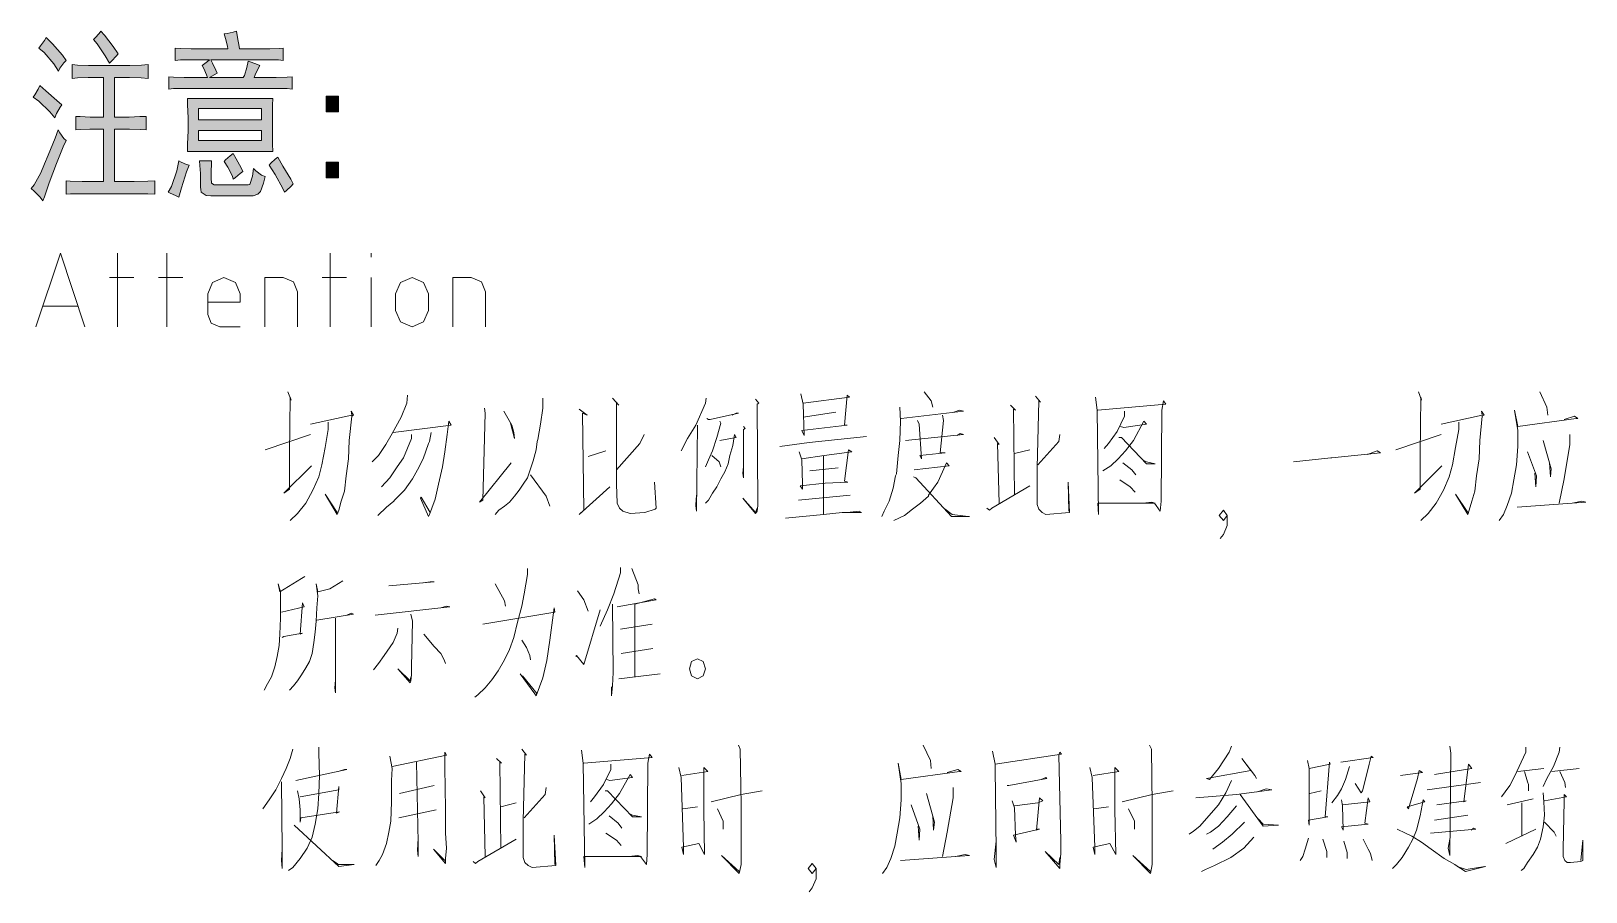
# Model space of a CAD drawing. Header units: millimetres. Extents: x -30643 to 86172, y -19411 to 63186.
# Drawn here: x 77643 to 82109, y 40448 to 42921 of the extents above; entities that cross this region are included whole.
import ezdxf

# ---------------------------------------------------------------- set-up
doc = ezdxf.new("R2010")
doc.units = ezdxf.units.MM

msp = doc.modelspace()

# ---------------------------------------------------------------- hatches: boundary and pattern name
h = msp.add_hatch(color=0)
h.dxf.hatch_style = 2
h.paths.add_polyline_path([(77686.7, 42902.2), (77705, 42883.9), (77733.1, 42850.9), (77743.7, 42836.1), (77736.7, 42829), (77725.4, 42813.6), (77721.9, 42805.8), (77708.5, 42826.2), (77680.4, 42859.3), (77664.9, 42871.3), (77670.5, 42878.3), (77681.1, 42893.8)])
h = msp.add_hatch(color=0)
h.dxf.hatch_style = 2
h.paths.add_polyline_path([(77822.5, 42895.9), (77827.4, 42901.5), (77838.7, 42913.5), (77843.6, 42920.5), (77854.2, 42909.3), (77878.8, 42876.2), (77892.9, 42855.1), (77887.2, 42848.7), (77874.6, 42835.4), (77868.2, 42828.3), (77855.6, 42849.4), (77832.4, 42883.9)])
h = msp.add_hatch(color=0)
h.dxf.hatch_style = 2
h.paths.add_polyline_path([(78115.2, 42838.2), (78101.9, 42838.2), (78072.3, 42837.5), (78056.8, 42836.1), (78056.8, 42871.3), (78073, 42870.6), (78102.6, 42869.2), (78115.2, 42869.2), (78208.1, 42869.2), (78207.4, 42877.6), (78201.8, 42899.4), (78197.6, 42912.8), (78206, 42913.5), (78223.6, 42917.7), (78232.8, 42920.5), (78235.6, 42902.2), (78240.5, 42876.2), (78241.9, 42869.2), (78313, 42869.2), (78328.5, 42869.2), (78355.2, 42870.6), (78367.2, 42871.3), (78367.2, 42836.1), (78353.8, 42837.5), (78327, 42838.2), (78313, 42838.2), (78158.9, 42838.2), (78163.8, 42828.3), (78173.6, 42808.6), (78177.2, 42799.5), (78155.3, 42786.8), (78252.5, 42786.8), (78256, 42792.5), (78263, 42815.7), (78266.5, 42834), (78275.7, 42831.2), (78293.3, 42824.8), (78300.3, 42822), (78295.4, 42812.9), (78286.9, 42795.3), (78283.4, 42786.8), (78329.9, 42786.8), (78346.7, 42786.8), (78378.4, 42788.2), (78393.2, 42788.9), (78393.2, 42753.7), (78378.4, 42755.2), (78346.7, 42755.9), (78329.9, 42755.9), (78098.3, 42755.9), (78082.2, 42755.9), (78051.9, 42755.2), (78038.5, 42753.7), (78038.5, 42788.9), (78052.6, 42788.2), (78082.9, 42786.8), (78098.3, 42786.8), (78149.7, 42786.8), (78146.9, 42795.3), (78139.2, 42812.9), (78134.2, 42822), (78138.5, 42824.8), (78149.7, 42833.3), (78155.3, 42838.2)])
h = msp.add_hatch(color=0)
h.dxf.hatch_style = 2
h.paths.add_polyline_path([(77911.9, 42822), (77926.7, 42822), (77960.4, 42822.7), (77979.4, 42824.1), (77979.4, 42784.7), (77959, 42786.1), (77925.9, 42786.8), (77913.3, 42786.8), (77882.3, 42786.8), (77882.3, 42673.5), (77911.9, 42673.5), (77924.5, 42673.5), (77955.5, 42674.9), (77973.8, 42675.6), (77973.8, 42636.9), (77956.2, 42637.6), (77925.9, 42639), (77911.9, 42639), (77882.3, 42639), (77882.3, 42488.5), (77921, 42488.5), (77939.3, 42488.5), (77978, 42489.9), (77998.4, 42490.6), (77998.4, 42451.9), (77978, 42452.6), (77940, 42453.3), (77922.4, 42453.3), (77809.8, 42453.3), (77789.4, 42453.3), (77756.4, 42452.6), (77743.7, 42451.9), (77743.7, 42490.6), (77755.7, 42489.9), (77789.4, 42488.5), (77811.2, 42488.5), (77851.4, 42488.5), (77851.4, 42639), (77826.7, 42639), (77812, 42639), (77784.5, 42637.6), (77771.1, 42636.9), (77771.1, 42675.6), (77784.5, 42674.9), (77812.7, 42673.5), (77828.1, 42673.5), (77851.4, 42673.5), (77851.4, 42786.8), (77822.5, 42786.8), (77807, 42786.8), (77776.1, 42786.1), (77760.6, 42784.7), (77760.6, 42824.1), (77776.1, 42822.7), (77807.7, 42822), (77823.9, 42822)])
h = msp.add_hatch(color=0)
h.dxf.hatch_style = 2
h.paths.add_polyline_path([(77667.7, 42764.3), (77685.3, 42748.8), (77717, 42721.4), (77731, 42708.7), (77726.8, 42701.7), (77716.3, 42683.4), (77711.3, 42671.4), (77696.5, 42689), (77665.6, 42719.3), (77649.4, 42731.2), (77653.6, 42737.6), (77663.5, 42753.7)])
h = msp.add_hatch(color=0)
h.paths.add_polyline_path([(78337.6, 42727), (78336.9, 42708), (78336.2, 42670), (78336.2, 42651), (78336.2, 42633.4), (78336.9, 42595.4), (78337.6, 42575), (78092, 42575), (78092.7, 42595.4), (78094.1, 42634.8), (78094.1, 42653.1), (78094.1, 42671.4), (78092.7, 42708.7), (78092, 42727)])
h.paths.add_polyline_path([(78305.2, 42665.8), (78305.2, 42698.2), (78124.4, 42698.2), (78124.4, 42665.8)])
h.paths.add_polyline_path([(78305.2, 42606), (78305.2, 42634.8), (78124.4, 42634.8), (78124.4, 42606)])
h = msp.add_hatch(color=0)
h.dxf.hatch_style = 2
h.paths.add_polyline_path([(78526.2, 42688.3), (78490.3, 42688.3), (78490.3, 42733.3), (78526.2, 42733.3)])
h = msp.add_hatch(color=0)
h.dxf.hatch_style = 2
h.paths.add_polyline_path([(77743.7, 42606), (77735.3, 42587.7), (77716.3, 42540.5), (77705.7, 42512.4), (77695.1, 42484.2), (77681.1, 42444.1), (77676.8, 42432.9), (77669.1, 42443.4), (77652.2, 42461), (77643.1, 42468.1), (77651.5, 42478.6), (77671.2, 42513.8), (77681.8, 42539.1), (77692.3, 42564.5), (77712, 42613), (77720.5, 42636.9), (77725.4, 42627.8), (77737.4, 42612.3)])
h = msp.add_hatch(color=0)
h.dxf.hatch_style = 2
h.paths.add_polyline_path([(78223.6, 42568.7), (78232, 42553.2), (78246.1, 42527.9), (78251, 42517.3), (78244, 42511), (78230.6, 42499.7), (78223.6, 42494.8), (78221.5, 42503.9), (78208.1, 42530), (78197.6, 42546.2), (78201.8, 42551.1), (78215.2, 42562.3)])
h = msp.add_hatch(color=0)
h.dxf.hatch_style = 2
h.paths.add_polyline_path([(78096.9, 42535.6), (78089.9, 42516.6), (78075.1, 42470.2), (78067.4, 42443.4), (78058.2, 42448.4), (78042.8, 42455.4), (78036.4, 42457.5), (78046.3, 42474.4), (78061.8, 42519.4), (78067.4, 42548.3), (78074.4, 42544.1), (78089.2, 42537.7)])
h = msp.add_hatch(color=0)
h.dxf.hatch_style = 2
h.paths.add_polyline_path([(78161.7, 42548.3), (78161, 42537), (78160.3, 42518.7), (78160.3, 42511), (78160.3, 42505.3), (78160.3, 42493.4), (78161, 42488.5), (78161.7, 42483.5), (78168.7, 42478.6), (78175.8, 42478.6), (78266.5, 42478.6), (78271.5, 42480), (78279.2, 42503.9), (78282, 42525.8), (78288.3, 42518.7), (78305.2, 42506.8), (78315.8, 42503.2), (78310.9, 42483.5), (78301.7, 42459.6), (78297.5, 42455.4), (78294, 42451.9), (78280.6, 42447.6), (78271.5, 42447.6), (78158.9, 42447.6), (78145.5, 42448.4), (78131.4, 42457.5), (78130.7, 42465.2), (78130, 42472.3), (78129.3, 42490.6), (78129.3, 42501.1), (78129.3, 42511), (78127.9, 42534.9), (78126.5, 42548.3)])
h = msp.add_hatch(color=0)
h.dxf.hatch_style = 2
h.paths.add_polyline_path([(78351.7, 42558.8), (78366.5, 42532.8), (78389, 42494.8), (78396, 42482.1), (78389.7, 42475.1), (78377, 42463.1), (78371.4, 42457.5), (78366.5, 42468.8), (78343.9, 42508.2), (78327, 42535.6), (78331.3, 42541.2), (78343.9, 42552.5)])
h = msp.add_hatch(color=0)
h.dxf.hatch_style = 2
h.paths.add_polyline_path([(78526.2, 42499), (78490.3, 42499), (78490.3, 42544.1), (78526.2, 42544.1)])

# ---------------------------------------------------------------- linework, layer by layer
at = {"color": 0, "lineweight": 0}
for points in [[(77686.7, 42902.2), (77705, 42883.9), (77733.1, 42850.9), (77743.7, 42836.1), (77736.7, 42829), (77725.4, 42813.6), (77721.9, 42805.8), (77708.5, 42826.2), (77680.4, 42859.3), (77664.9, 42871.3), (77670.5, 42878.3), (77681.1, 42893.8)], [(77822.5, 42895.9), (77827.4, 42901.5), (77838.7, 42913.5), (77843.6, 42920.5), (77854.2, 42909.3), (77878.8, 42876.2), (77892.9, 42855.1), (77887.2, 42848.7), (77874.6, 42835.4), (77868.2, 42828.3), (77855.6, 42849.4), (77832.4, 42883.9)], [(78115.2, 42838.2), (78101.9, 42838.2), (78072.3, 42837.5), (78056.8, 42836.1), (78056.8, 42871.3), (78073, 42870.6), (78102.6, 42869.2), (78115.2, 42869.2), (78208.1, 42869.2), (78207.4, 42877.6), (78201.8, 42899.4), (78197.6, 42912.8), (78206, 42913.5), (78223.6, 42917.7), (78232.8, 42920.5), (78235.6, 42902.2), (78240.5, 42876.2), (78241.9, 42869.2), (78313, 42869.2), (78328.5, 42869.2), (78355.2, 42870.6), (78367.2, 42871.3), (78367.2, 42836.1), (78353.8, 42837.5), (78327, 42838.2), (78313, 42838.2), (78158.9, 42838.2), (78163.8, 42828.3), (78173.6, 42808.6), (78177.2, 42799.5), (78155.3, 42786.8), (78252.5, 42786.8), (78256, 42792.5), (78263, 42815.7), (78266.5, 42834), (78275.7, 42831.2), (78293.3, 42824.8), (78300.3, 42822), (78295.4, 42812.9), (78286.9, 42795.3), (78283.4, 42786.8), (78329.9, 42786.8), (78346.7, 42786.8), (78378.4, 42788.2), (78393.2, 42788.9), (78393.2, 42753.7), (78378.4, 42755.2), (78346.7, 42755.9), (78329.9, 42755.9), (78098.3, 42755.9), (78082.2, 42755.9), (78051.9, 42755.2), (78038.5, 42753.7), (78038.5, 42788.9), (78052.6, 42788.2), (78082.9, 42786.8), (78098.3, 42786.8), (78149.7, 42786.8), (78146.9, 42795.3), (78139.2, 42812.9), (78134.2, 42822), (78138.5, 42824.8), (78149.7, 42833.3), (78155.3, 42838.2)], [(77911.9, 42822), (77926.7, 42822), (77960.4, 42822.7), (77979.4, 42824.1), (77979.4, 42784.7), (77959, 42786.1), (77925.9, 42786.8), (77913.3, 42786.8), (77882.3, 42786.8), (77882.3, 42673.5), (77911.9, 42673.5), (77924.5, 42673.5), (77955.5, 42674.9), (77973.8, 42675.6), (77973.8, 42636.9), (77956.2, 42637.6), (77925.9, 42639), (77911.9, 42639), (77882.3, 42639), (77882.3, 42488.5), (77921, 42488.5), (77939.3, 42488.5), (77978, 42489.9), (77998.4, 42490.6), (77998.4, 42451.9), (77978, 42452.6), (77940, 42453.3), (77922.4, 42453.3), (77809.8, 42453.3), (77789.4, 42453.3), (77756.4, 42452.6), (77743.7, 42451.9), (77743.7, 42490.6), (77755.7, 42489.9), (77789.4, 42488.5), (77811.2, 42488.5), (77851.4, 42488.5), (77851.4, 42639), (77826.7, 42639), (77812, 42639), (77784.5, 42637.6), (77771.1, 42636.9), (77771.1, 42675.6), (77784.5, 42674.9), (77812.7, 42673.5), (77828.1, 42673.5), (77851.4, 42673.5), (77851.4, 42786.8), (77822.5, 42786.8), (77807, 42786.8), (77776.1, 42786.1), (77760.6, 42784.7), (77760.6, 42824.1), (77776.1, 42822.7), (77807.7, 42822), (77823.9, 42822)], [(77667.7, 42764.3), (77685.3, 42748.8), (77717, 42721.4), (77731, 42708.7), (77726.8, 42701.7), (77716.3, 42683.4), (77711.3, 42671.4), (77696.5, 42689), (77665.6, 42719.3), (77649.4, 42731.2), (77653.6, 42737.6), (77663.5, 42753.7)], [(78337.6, 42727), (78336.9, 42708), (78336.2, 42670), (78336.2, 42651), (78336.2, 42633.4), (78336.9, 42595.4), (78337.6, 42575), (78092, 42575), (78092.7, 42595.4), (78094.1, 42634.8), (78094.1, 42653.1), (78094.1, 42671.4), (78092.7, 42708.7), (78092, 42727)], [(78305.2, 42665.8), (78305.2, 42698.2), (78124.4, 42698.2), (78124.4, 42665.8)], [(78526.2, 42688.3), (78490.3, 42688.3), (78490.3, 42733.3), (78526.2, 42733.3)], [(77743.7, 42606), (77735.3, 42587.7), (77716.3, 42540.5), (77705.7, 42512.4), (77695.1, 42484.2), (77681.1, 42444.1), (77676.8, 42432.9), (77669.1, 42443.4), (77652.2, 42461), (77643.1, 42468.1), (77651.5, 42478.6), (77671.2, 42513.8), (77681.8, 42539.1), (77692.3, 42564.5), (77712, 42613), (77720.5, 42636.9), (77725.4, 42627.8), (77737.4, 42612.3)], [(78305.2, 42606), (78305.2, 42634.8), (78124.4, 42634.8), (78124.4, 42606)], [(78223.6, 42568.7), (78232, 42553.2), (78246.1, 42527.9), (78251, 42517.3), (78244, 42511), (78230.6, 42499.7), (78223.6, 42494.8), (78221.5, 42503.9), (78208.1, 42530), (78197.6, 42546.2), (78201.8, 42551.1), (78215.2, 42562.3)], [(78096.9, 42535.6), (78089.9, 42516.6), (78075.1, 42470.2), (78067.4, 42443.4), (78058.2, 42448.4), (78042.8, 42455.4), (78036.4, 42457.5), (78046.3, 42474.4), (78061.8, 42519.4), (78067.4, 42548.3), (78074.4, 42544.1), (78089.2, 42537.7)], [(78161.7, 42548.3), (78161, 42537), (78160.3, 42518.7), (78160.3, 42511), (78160.3, 42505.3), (78160.3, 42493.4), (78161, 42488.5), (78161.7, 42483.5), (78168.7, 42478.6), (78175.8, 42478.6), (78266.5, 42478.6), (78271.5, 42480), (78279.2, 42503.9), (78282, 42525.8), (78288.3, 42518.7), (78305.2, 42506.8), (78315.8, 42503.2), (78310.9, 42483.5), (78301.7, 42459.6), (78297.5, 42455.4), (78294, 42451.9), (78280.6, 42447.6), (78271.5, 42447.6), (78158.9, 42447.6), (78145.5, 42448.4), (78131.4, 42457.5), (78130.7, 42465.2), (78130, 42472.3), (78129.3, 42490.6), (78129.3, 42501.1), (78129.3, 42511), (78127.9, 42534.9), (78126.5, 42548.3)], [(78351.7, 42558.8), (78366.5, 42532.8), (78389, 42494.8), (78396, 42482.1), (78389.7, 42475.1), (78377, 42463.1), (78371.4, 42457.5), (78366.5, 42468.8), (78343.9, 42508.2), (78327, 42535.6), (78331.3, 42541.2), (78343.9, 42552.5)], [(78526.2, 42499), (78490.3, 42499), (78490.3, 42544.1), (78526.2, 42544.1)], [(79580.3, 41088.8), (79573.3, 41109.3), (79557.1, 41117.7), (79540.2, 41109.3), (79533.9, 41088.8), (79540.2, 41068.4), (79557.1, 41060), (79573.3, 41068.4)]]:
    msp.add_lwpolyline(points, close=True, dxfattribs=at)
for points in [[(77657.1, 42071.2), (77727.5, 42283), (77797.9, 42071.2)], [(77891.5, 42071.2), (77891.5, 42283)], [(78032.9, 42071.2), (78032.9, 42283)], [(78502.3, 42071.2), (78502.3, 42283)], [(78619.8, 42271), (78619.8, 42283)], [(77868.2, 42212.6), (77938.6, 42212.6)], [(78009, 42212.6), (78079.3, 42212.6)], [(78244, 42165.5), (78230.6, 42198.5), (78196.9, 42212.6), (78163.8, 42198.5), (78150.4, 42165.5)], [(78314.4, 42071.2), (78314.4, 42212.6), (78367.2, 42212.6)], [(78408.7, 42171.1), (78396.7, 42200), (78367.2, 42212.6)], [(78479, 42212.6), (78549.4, 42212.6)], [(78619.8, 42071.2), (78619.8, 42212.6)], [(78784.4, 42165.5), (78770.4, 42198.5), (78737.3, 42212.6), (78704.2, 42198.5), (78690.1, 42165.5)], [(78854.8, 42071.2), (78854.8, 42212.6), (78907.6, 42212.6)], [(78948.4, 42171.1), (78936.4, 42200), (78907.6, 42212.6)], [(78150.4, 42106.4), (78150.4, 42165.5)], [(78244, 42165.5), (78244, 42141.5), (78150.4, 42141.5)], [(78408.7, 42171.1), (78408.7, 42071.2)], [(78690.1, 42118.3), (78690.1, 42165.5)], [(78784.4, 42165.5), (78784.4, 42118.3)], [(78948.4, 42171.1), (78948.4, 42071.2)], [(77777.5, 42130.3), (77677.5, 42130.3)], [(78690.1, 42118.3), (78704.2, 42085.3), (78737.3, 42071.2), (78770.4, 42085.3), (78784.4, 42118.3)], [(78150.4, 42106.4), (78160.3, 42081.7), (78185.6, 42071.2)], [(78244, 42071.2), (78185.6, 42071.2)], [(78380.5, 41884), (78389.7, 41860.8), (78387.6, 41869.2), (78385.5, 41703.9), (78385.5, 41604.6), (78369.3, 41593.4), (78448.1, 41671.5)], [(78724.6, 41874.9), (78722.5, 41851.6), (78706.3, 41811.5), (78680.3, 41764.4), (78662, 41732.7), (78640.9, 41701), (78622.6, 41683.5)], [(79113.1, 41866.4), (79113.1, 41843.2), (79113.1, 41837.6), (79106, 41791.1), (79099, 41747.5), (79096.9, 41741.2), (79094.1, 41717.9), (79084.9, 41686.3), (79075.8, 41657.4), (79068.7, 41637), (79056.8, 41619.4), (79045.5, 41601.8), (79031.4, 41584.2), (79017.4, 41567.3), (79003.3, 41555.4), (78987.1, 41544.1), (78975.8, 41532.2)], [(79312.9, 41866.4), (79331.2, 41846), (79324.2, 41851.6), (79324.2, 41791.1), (79324.2, 41729.9), (79324.2, 41674.3), (79324.2, 41634.2), (79324.2, 41631.4), (79324.2, 41619.4), (79327, 41564.5), (79333.3, 41549.8), (79343.2, 41541.3), (79363.6, 41535), (79405.8, 41537.8), (79436, 41546.9), (79438.2, 41549.8), (79433.9, 41625)], [(79582.4, 41866.4), (79580.3, 41851.6), (79552.2, 41788.3), (79528.9, 41750.3), (79510.6, 41715.1)], [(79723.8, 41863.6), (79733.7, 41851.6), (79728.8, 41848.8), (79730.9, 41561), (79730.9, 41558.2), (79728.8, 41541.3), (79723.8, 41535), (79687.3, 41578.6), (79723.8, 41537.8), (79728.8, 41549.8)], [(79854, 41878.4), (79861.1, 41848.8), (79863.9, 41758.7), (79856.8, 41773.5), (79987, 41788.3), (79980, 41788.3), (79987, 41874.9), (79994.1, 41869.2), (79861.1, 41851.6)], [(80208, 41884), (80228.4, 41858), (80233.3, 41840.4)], [(80528.2, 41872), (80542.2, 41854.4), (80538, 41858), (80533.1, 41665.9), (80533.1, 41584.2), (80533.1, 41561), (80538, 41546.9), (80547.2, 41537.8), (80558.4, 41532.2), (80626, 41537.8), (80621.7, 41625), (80623.9, 41541.3)], [(80700.6, 41869.2), (80705.5, 41831.2), (80709.7, 41532.2), (80707.6, 41564.5), (80872.3, 41564.5), (80861, 41567.3), (80837.8, 41564.5)], [(80707.6, 41831.2), (80902.5, 41848.8), (80895.5, 41858), (80891.3, 41831.2), (80889.1, 41570.2), (80886.3, 41541.3), (80870.1, 41564.5)], [(81628, 41884), (81637.2, 41860.8), (81635, 41869.2), (81632.9, 41703.9), (81632.9, 41604.6), (81616.7, 41593.4), (81695.6, 41671.5)], [(81977, 41884), (81997.4, 41840.4), (82000.2, 41817.2)], [(78446, 41791.1), (78564.2, 41817.2), (78562.1, 41828.4), (78569.1, 41817.2), (78564.2, 41814.3), (78557.1, 41744.7), (78555, 41691.9), (78548, 41642.6), (78543.1, 41599), (78533.9, 41570.2), (78526.9, 41544.1), (78522.7, 41532.2), (78487.5, 41590.6), (78522.7, 41537.8)], [(78945.6, 41837.6), (78947.7, 41822.8), (78940.7, 41573), (78931.5, 41567.3), (79022.3, 41680.6)], [(79001.2, 41828.4), (79024.4, 41788.3), (79029.3, 41767.9), (79031.4, 41750.3), (79020.2, 41793.9)], [(79217.2, 41834.7), (79240.4, 41817.2), (79227.1, 41822.8), (79231.3, 41544.1), (79217.2, 41532.2), (79305.9, 41611)], [(79584.5, 41808), (79589.4, 41805.2), (79593.7, 41805.2), (79675.3, 41822.8), (79668.3, 41822.8), (79657, 41817.2)], [(79861.1, 41811.5), (79954.7, 41825.6)], [(80138.3, 41840.4), (80140.4, 41799.6), (80138.3, 41744.7), (80133.4, 41701), (80128.5, 41648.3), (80126.4, 41642.6), (80119.3, 41607.5), (80108.1, 41570.2), (80094, 41541.3), (80086.9, 41526.5)], [(80142.5, 41808), (80321.3, 41828.4), (80310, 41831.2), (80293.8, 41825.6)], [(80189, 41802.4), (80193.9, 41791.1), (80200.9, 41691.9), (80196, 41701), (80268.5, 41709.5), (80254.4, 41709.5), (80263.6, 41802.4), (80261.5, 41817.2)], [(80456.4, 41846), (80470.5, 41831.2), (80465.5, 41834.7), (80468.3, 41587.8)], [(80784.3, 41828.4), (80784.3, 41814.3), (80763.2, 41770.7), (80737.8, 41735.5), (80725.9, 41721.5)], [(81693.4, 41791.1), (81811.7, 41817.2), (81809.6, 41828.4), (81816.6, 41817.2), (81811.7, 41814.3), (81804.6, 41744.7), (81802.5, 41691.9), (81795.5, 41642.6), (81790.6, 41599), (81781.4, 41570.2), (81774.4, 41544.1), (81770.1, 41532.2), (81735, 41590.6), (81770.1, 41537.8)], [(82046.7, 41805.2), (82077, 41814.3), (82086.1, 41808), (82081.2, 41808), (81913.7, 41784.8), (81904.5, 41831.2), (81913.7, 41773.5), (81913.7, 41727.1), (81909.5, 41674.3), (81902.4, 41631.4), (81895.4, 41593.4), (81883.4, 41558.2), (81872.2, 41532.2), (81860.2, 41514.6)], [(78315.8, 41717.9), (78446, 41761.6)], [(78496.6, 41796.7), (78496.6, 41776.3), (78487.5, 41724.3), (78478.3, 41674.3), (78469.2, 41639.8), (78452.3, 41601.8), (78431.9, 41564.5), (78408.7, 41535), (78387.6, 41514.6)], [(78792.2, 41767.9), (78787.3, 41741.2), (78785.1, 41735.5), (78769, 41691.9), (78752.8, 41660.2), (78738.7, 41634.2), (78715.5, 41601.8), (78687.3, 41573), (78685.2, 41570.2), (78664.1, 41552.6), (78638.8, 41529.3)], [(78735.9, 41761.6), (78735.9, 41750.3), (78712.7, 41694.7), (78694.4, 41668.7), (78673.3, 41637), (78650, 41611)], [(78683.1, 41767.9), (78849.9, 41788.3), (78842.8, 41799.6), (78838.6, 41761.6), (78831.6, 41712.3), (78824.5, 41668.7), (78813.3, 41619.4), (78803.4, 41575.8), (78794.3, 41549.8), (78787.3, 41532.2), (78785.1, 41526.5), (78761.9, 41578.6), (78764, 41581.4), (78789.4, 41537.8)], [(79324.2, 41660.2), (79391.7, 41735.5), (79403.7, 41761.6)], [(79557.1, 41788.3), (79554.3, 41541.3), (79552.2, 41558.2), (79552.2, 41561), (79554.3, 41587.8)], [(79621.8, 41799.6), (79623.9, 41793.9), (79612.7, 41753.1), (79600.7, 41715.1), (79589.4, 41689.1), (79580.3, 41668.7)], [(79621.8, 41744.7), (79668.3, 41753.1), (79664, 41761.6), (79659.1, 41729.9), (79650, 41701), (79645, 41677.8), (79635.9, 41654.6), (79623.9, 41634.2), (79612.7, 41611), (79600.7, 41593.4), (79589.4, 41573), (79580.3, 41564.5)], [(79689.4, 41784.8), (79694.3, 41779.2), (79689.4, 41776.3), (79689.4, 41637), (79687.3, 41651.1), (79689.4, 41668.7)], [(80154.5, 41744.7), (80321.3, 41761.6), (80312.1, 41764.4), (80303, 41758.7)], [(80598.5, 41761.6), (80595.7, 41741.2), (80535.2, 41674.3)], [(80772.3, 41784.8), (80782.2, 41782), (80846.9, 41791.1), (80839.9, 41799.6), (80809.6, 41744.7), (80786.4, 41715.1), (80765.3, 41691.9), (80744.9, 41671.5), (80721.7, 41657.4)], [(81563.3, 41717.9), (81693.4, 41761.6)], [(81744.1, 41796.7), (81744.1, 41776.3), (81735, 41724.3), (81725.8, 41674.3), (81716.7, 41639.8), (81699.8, 41601.8), (81679.4, 41564.5), (81656.2, 41535), (81635, 41514.6)], [(82062.9, 41761.6), (82062.9, 41732.7), (82046.7, 41634.2), (82032.6, 41564.5)], [(79243.2, 41698.2), (79293.9, 41715.1)], [(79794.2, 41727.1), (79878, 41738.3), (80042.6, 41755.9)], [(79849.8, 41712.3), (79856.8, 41689.1), (79859, 41619.4), (79859, 41604.6), (79851.9, 41613.8), (79924.4, 41622.2), (79989.1, 41625), (79980, 41627.9), (79991.2, 41717.9), (80001.1, 41712.3), (79921.6, 41701), (79856.8, 41691.9)], [(80409.9, 41753.1), (80424, 41732.7), (80419.1, 41735.5), (80424, 41564.5)], [(80512, 41717.9), (80468.3, 41706.7)], [(80768.1, 41753.1), (80775.1, 41753.1), (80846.9, 41677.8), (80872.3, 41677.8), (80846.9, 41683.5), (80835.7, 41689.1)], [(81269.8, 41683.5), (81376.8, 41694.7), (81379.6, 41694.7), (81518.9, 41709.5), (81509.8, 41715.1), (81481.6, 41703.9)], [(81986.2, 41744.7), (82009.4, 41663), (82007.3, 41639.8), (82004.5, 41680.6)], [(79598.6, 41701), (79619.7, 41683.5), (79623.9, 41668.7)], [(79919.5, 41701), (79919.5, 41532.2)], [(80179.8, 41660.2), (80279.8, 41671.5), (80272.7, 41680.6), (80261.5, 41654.6), (80247.4, 41625), (80235.4, 41607.5), (80221.3, 41587.8), (80221.3, 41584.2), (80198.1, 41564.5), (80174.9, 41546.9), (80151.7, 41529.3), (80121.4, 41514.6)], [(80779.4, 41680.6), (80805.4, 41660.2), (80816.7, 41645.5)], [(81941.8, 41712.3), (81967.2, 41642.6), (81965.1, 41611), (81963, 41651.1)], [(79133.5, 41555.4), (79122.2, 41584.2), (79077.9, 41645.5)], [(79880.1, 41657.4), (79961, 41665.9)], [(80177.7, 41639.8), (80184.8, 41637), (80286.8, 41526.5), (80338.2, 41526.5), (80335.3, 41526.5), (80288.9, 41532.2), (80268.5, 41546.9)], [(80770.2, 41631.4), (80800.5, 41611), (80814.6, 41596.2)], [(79847.7, 41573), (79996.2, 41587.8)], [(80388.8, 41549.8), (80395.9, 41544.1), (80402.9, 41549.8), (80512, 41613.8)], [(79810.4, 41520.9), (79919.5, 41532.2), (79973, 41537.8), (80028.5, 41537.8), (80021.5, 41541.3), (79987, 41537.8)], [(81058.7, 41462.5), (81067.9, 41474.5), (81079.1, 41500.5), (81079.1, 41529.3), (81067.9, 41544.1), (81055.9, 41529.3), (81067.9, 41514.6), (81079.1, 41529.3)], [(81911.6, 41552.6), (82109.3, 41567.3), (82097.4, 41570.2), (82069.9, 41564.5)], [(79068.7, 41376.6), (79068.7, 41359.1), (79059.6, 41304.2), (79052.5, 41269), (79040.6, 41222.5), (79029.3, 41178.9), (79017.4, 41144.4), (79003.3, 41114.9), (78985, 41083.2), (78966.7, 41057.2), (78947.7, 41034), (78926.6, 41013.5), (78917.4, 41007.2)], [(79336.1, 41379.5), (79336.1, 41364.7), (79317.1, 41304.2), (79298.8, 41257.7), (79277.7, 41211.3)], [(79368.5, 41376.6), (79386.8, 41330.2), (79386.8, 41318.2), (79389.6, 41304.2)], [(78429.1, 41353.4), (78419.9, 41347.8), (78357.3, 41309.8), (78352.4, 41333), (78359.4, 41309.8), (78359.4, 41234.5), (78357.3, 41188.1), (78355.2, 41155.7), (78350.3, 41124), (78343.2, 41094.5), (78334.1, 41065.6), (78322.1, 41045.2), (78313, 41027.6)], [(78538.9, 41341.5), (78501.6, 41318.2), (78466.4, 41309.8), (78462.2, 41333), (78466.4, 41297.8), (78464.3, 41263.4), (78462.2, 41225.4), (78459.3, 41193.7), (78455.1, 41164.1), (78450.2, 41132.5), (78443.2, 41109.3), (78431.9, 41091.7), (78419.9, 41071.3), (78408.7, 41054.4), (78396.7, 41039.6), (78385.5, 41027.6)], [(78671.1, 41327.4), (78801.3, 41338.6), (78789.4, 41338.6), (78769, 41335.8)], [(79006.1, 41269), (79003.3, 41283.8), (78975.8, 41333)], [(78364.3, 41178.9), (78369.3, 41181.7), (78422.7, 41190.9), (78415.7, 41188.1), (78422.7, 41278.1), (78427, 41266.2), (78362.2, 41251.4)], [(78631.7, 41242.9), (78845.7, 41266.2), (78836.5, 41269), (78819.6, 41263.4)], [(79213, 41312.6), (79231.3, 41286.6), (79243.2, 41254.2)], [(79312.9, 41274.6), (79315, 41077.6), (79312.9, 41039.6), (79310.1, 41010.7), (79310.1, 41036.8)], [(79327, 41266.2), (79438.2, 41286.6), (79433.9, 41289.4), (79412.8, 41283.8), (79377.6, 41274.6), (79377.6, 41065.6)], [(78464.3, 41228.2), (78569.1, 41245.8), (78562.1, 41248.6), (78550.1, 41242.9)], [(78517.7, 41234.5), (78517.7, 41019.2), (78515.6, 41034), (78517.7, 41057.2)], [(78733.8, 41245.8), (78738.7, 41225.4), (78735.9, 41094.5), (78735.9, 41071.3), (78733.8, 41054.4), (78731.7, 41048), (78696.5, 41088.8), (78731.7, 41054.4), (78733.8, 41065.6)], [(79047.6, 41074.1), (79089.8, 41016.4), (79094.1, 41010.7), (79113.1, 41062.8), (79124.3, 41112.1), (79133.5, 41170.5), (79140.5, 41228.2), (79145.4, 41263.4), (79147.5, 41251.4), (78940.7, 41216.9)], [(79208.1, 41124), (79210.2, 41126.8), (79231.3, 41100.8), (79277.7, 41257.7)], [(78696.5, 41205), (78694.4, 41190.9), (78683.1, 41164.1), (78657.1, 41126.8), (78640.9, 41103.6), (78626.8, 41086)], [(78771.1, 41188.1), (78801.3, 41152.9), (78819.6, 41132.5), (78829.5, 41114.9), (78833.7, 41103.6)], [(79336.1, 41202.1), (79426.9, 41216.9)], [(79052.5, 41170.5), (79066.6, 41150.1), (79075.8, 41126.8), (79077.9, 41114.9)], [(79338.2, 41132.5), (79429, 41147.2)], [(79054.6, 41068.4), (79096.9, 41016.4), (79094.1, 41016.4)], [(79331.2, 41060), (79450.1, 41074.1)], [(79675.3, 40869.3), (79680.2, 40858), (79682.3, 40697.6), (79682.3, 40599.1), (79682.3, 40526.6), (79677.4, 40500.6), (79626.7, 40552.6), (79677.4, 40506.2)], [(80205.2, 40869.3), (80226.3, 40825.7), (80228.4, 40802.4)], [(80856.1, 40869.3), (80861, 40858), (80863.1, 40697.6), (80863.1, 40599.1), (80863.1, 40526.6), (80858.9, 40500.6), (80807.5, 40552.6), (80858.9, 40506.2)], [(81091.1, 40866.5), (81084.1, 40848.9), (81053.8, 40802.4), (81028.5, 40770.8), (81019.3, 40773.6), (81146.7, 40796.8), (81121.4, 40831.3), (81158.6, 40782), (81162.9, 40773.6)], [(81718.8, 40866.5), (81720.9, 40846.1), (81718.8, 40552.6), (81713.9, 40573), (81718.8, 40599.1)], [(78394.6, 40858), (78387.6, 40831.3), (78375.6, 40802.4), (78362.2, 40773.6), (78346, 40741.2), (78327, 40712.4), (78308.7, 40686.3)], [(78469.2, 40863.7), (78469.2, 40846.1), (78471.3, 40782), (78469.2, 40730), (78466.4, 40686.3), (78459.3, 40642.7), (78450.2, 40604.7), (78436.1, 40573), (78415.7, 40544.2), (78394.6, 40517.5), (78382.6, 40509)], [(78673.3, 40837.6), (78680.3, 40802.4), (78678.2, 40768), (78678.2, 40706.7), (78676.1, 40651.2), (78671.1, 40619.5), (78664.1, 40587.1), (78652.8, 40555.5), (78643, 40537.9), (78633.8, 40523.8)], [(78680.3, 40808.1), (78836.5, 40840.4), (78831.6, 40848.9), (78831.6, 40805.3), (78833.7, 40686.3), (78833.7, 40625.1), (78833.7, 40616.7), (78836.5, 40573), (78833.7, 40544.2), (78833.7, 40529.4), (78799.2, 40570.2), (78831.6, 40537.9)], [(78980.1, 40831.3), (78994.1, 40817.2), (78989.9, 40820), (78992, 40573)], [(79052.5, 40858), (79066.6, 40840.4), (79061.7, 40843.3), (79056.8, 40651.2), (79056.8, 40570.2), (79056.8, 40547), (79061.7, 40532.2), (79070.8, 40523.8), (79082.8, 40517.5), (79150.3, 40523.8), (79145.4, 40611), (79147.5, 40526.6)], [(79224.2, 40854.5), (79229.2, 40817.2), (79233.4, 40517.5), (79231.3, 40549.8), (79396.6, 40549.8), (79384.7, 40552.6), (79361.5, 40549.8)], [(79231.3, 40817.2), (79426.9, 40834.1), (79419.9, 40843.3), (79414.9, 40817.2), (79412.8, 40555.5), (79410.7, 40526.6), (79393.8, 40549.8)], [(80405, 40851.7), (80412, 40814.4), (80412, 40802.4), (80414.9, 40567.4), (80414.9, 40517.5), (80409.9, 40540.7), (80414.9, 40593.5)], [(80412, 40814.4), (80602.7, 40843.3), (80598.5, 40848.9), (80595.7, 40840.4), (80600.6, 40593.5), (80600.6, 40584.3), (80600.6, 40558.3), (80598.5, 40526.6), (80598.5, 40514.6), (80556.3, 40563.9), (80595.7, 40526.6), (80598.5, 40547)], [(81309.2, 40825.7), (81314.2, 40802.4), (81314.2, 40718), (81314.2, 40639.9), (81312.1, 40654), (81367.6, 40663.1), (81360.6, 40663.1), (81372.6, 40820), (81374.7, 40814.4), (81314.2, 40802.4)], [(81404.9, 40820), (81497.8, 40834.1), (81492.9, 40837.6), (81486.6, 40814.4), (81472.5, 40756), (81467.6, 40738.4), (81463.3, 40732.8), (81446.5, 40758.8)], [(81936.9, 40863.7), (81936.9, 40848.9), (81904.5, 40779.2), (81890.5, 40753.2), (81877.1, 40735.6), (81867.3, 40720.8)], [(82034.7, 40863.7), (82032.6, 40848.9), (82016.4, 40808.1), (81997.4, 40773.6), (81986.2, 40750.4)], [(78403.7, 40768), (78550.1, 40799.6), (78543.1, 40799.6), (78524.8, 40794)], [(78750, 40820), (78754.9, 40590.6), (78754.9, 40549.8), (78752.8, 40567.4), (78754.9, 40601.9)], [(79296.7, 40770.8), (79305.9, 40768), (79370.6, 40776.4), (79363.6, 40784.9), (79333.3, 40730), (79310.1, 40701.1), (79289.7, 40677.9), (79268.6, 40657.5), (79245.3, 40642.7)], [(79308, 40814.4), (79308, 40799.6), (79286.9, 40756), (79261.5, 40720.8), (79250.3, 40706.7)], [(79503.6, 40805.3), (79510.6, 40776.4), (79517, 40575.9), (79517, 40555.5), (79512.7, 40575.9), (79561.3, 40587.1), (79577.5, 40555.5), (79575.4, 40683.5), (79575.4, 40805.3), (79587.3, 40794), (79512.7, 40782)], [(80274.8, 40791.2), (80305.1, 40799.6), (80314.9, 40794), (80310, 40794), (80142.5, 40770.8), (80133.4, 40817.2), (80142.5, 40758.8), (80142.5, 40712.4), (80138.3, 40660.3), (80131.3, 40616.7), (80124.2, 40578.7), (80112.3, 40544.2), (80101, 40517.5), (80089.1, 40500.6)], [(80684.4, 40805.3), (80691.4, 40776.4), (80698.4, 40575.9), (80698.4, 40555.5), (80693.5, 40575.9), (80742.1, 40587.1), (80759, 40555.5), (80756.1, 40683.5), (80756.1, 40805.3), (80768.1, 40794), (80693.5, 40782)], [(81430.3, 40808.1), (81419, 40770.8), (81407, 40744), (81395.8, 40724.3), (81379.6, 40703.9)], [(81576.6, 40782), (81640, 40791.2), (81630.1, 40796.8), (81625.9, 40773.6), (81599.9, 40686.3), (81595.6, 40692), (81646.3, 40706.7), (81642.1, 40712.4), (81632.9, 40665.9), (81623.1, 40625.1), (81611.8, 40599.1), (81599.9, 40575.9), (81581.6, 40547), (81565.4, 40526.6), (81553.4, 40514.6)], [(81674.4, 40784.9), (81781.4, 40802.4), (81772.3, 40814.4), (81758.2, 40706.7), (81765.2, 40709.6), (81681.5, 40697.6)], [(81913.7, 40794), (81988.3, 40802.4)], [(81932.7, 40794), (81941.8, 40764.4), (81944, 40756), (81944, 40738.4)], [(82011.5, 40794), (82090.3, 40802.4)], [(82034.7, 40794), (82048.8, 40761.6), (82050.9, 40747.6)], [(78362.2, 40764.4), (78364.3, 40570.2), (78364.3, 40514.6), (78362.2, 40537.9), (78364.3, 40570.2)], [(78408.7, 40738.4), (78412.9, 40715.2), (78415.7, 40683.5), (78415.7, 40648.3), (78417.8, 40660.3), (78529, 40677.9), (78519.9, 40674.4), (78526.9, 40750.4), (78526.9, 40741.2), (78415.7, 40720.8)], [(78801.3, 40753.2), (78701.4, 40730)], [(78933.6, 40738.4), (78947.7, 40718), (78943.5, 40720.8), (78947.7, 40549.8)], [(79122.2, 40747.6), (79120.1, 40727.2), (79059.6, 40660.3)], [(79291.8, 40738.4), (79298.8, 40738.4), (79370.6, 40663.1), (79396.6, 40663.1), (79370.6, 40668.7), (79359.3, 40674.4)], [(79596.5, 40706.7), (79682.3, 40727.2), (79742.8, 40738.4)], [(80291.7, 40747.6), (80291.7, 40718), (80274.8, 40619.5), (80261.5, 40549.8)], [(80447.2, 40753.2), (80451.5, 40753.2), (80561.2, 40773.6), (80558.4, 40776.4), (80545, 40770.8)], [(80777.3, 40706.7), (80863.1, 40727.2), (80923.6, 40738.4)], [(81091.1, 40768), (81074.9, 40732.8), (81053.8, 40697.6), (81025.7, 40665.9), (81000.3, 40637.1), (80982, 40622.3), (80970.1, 40613.9)], [(80989.1, 40718), (81105.2, 40727.2), (81207.2, 40741.2), (81191, 40744), (81165.7, 40735.6)], [(81316.3, 40730), (81349.3, 40738.4)], [(81653.3, 40741.2), (81806.7, 40761.6)], [(81986.2, 40732.8), (81988.3, 40706.7), (81990.4, 40668.7), (81986.2, 40634.3), (81979.1, 40599.1), (81970, 40575.9), (81958, 40555.5), (81941.8, 40532.2), (81930.6, 40514.6), (81923.5, 40509)], [(79036.4, 40703.9), (78992, 40692)], [(79514.9, 40686.3), (79557.1, 40692)], [(80170.7, 40697.6), (80196, 40627.9), (80193.9, 40596.3), (80191.1, 40637.1)], [(80215, 40730), (80238.2, 40648.3), (80235.4, 40625.1), (80233.3, 40665.9)], [(80461.3, 40709.6), (80468.3, 40689.2), (80470.5, 40611), (80472.6, 40590.6), (80465.5, 40611), (80540.1, 40627.9), (80535.2, 40627.9), (80531, 40625.1), (80540.1, 40718), (80549.3, 40709.6), (80535.2, 40703.9), (80468.3, 40694.8)], [(80695.6, 40686.3), (80737.8, 40692)], [(81105.2, 40694.8), (81079.1, 40663.1), (81053.8, 40637.1), (81030.6, 40619.5), (81019.3, 40613.9)], [(81116.4, 40727.2), (81181.9, 40637.1), (81226.2, 40639.9), (81181.9, 40642.7), (81167.8, 40657.5)], [(81407, 40712.4), (81409.9, 40694.8), (81412, 40625.1), (81407, 40634.3), (81483.7, 40642.7), (81474.6, 40645.5), (81483.7, 40718), (81488.7, 40706.7), (81409.9, 40697.6)], [(81883.4, 40697.6), (81958, 40715.2)], [(81925.7, 40703.9), (81925.7, 40607.5)], [(81990.4, 40709.6), (82053.7, 40720.8), (82046.7, 40727.2), (82046.7, 40709.6), (82043.9, 40570.2), (82043.9, 40549.8), (82048.8, 40537.9), (82055.8, 40532.2), (82065, 40532.2), (82095.2, 40535), (82100.2, 40537.9), (82100.2, 40596.3), (82095.2, 40537.9)], [(78699.3, 40660.3), (78806.3, 40683.5)], [(79303.8, 40665.9), (79329.1, 40645.5), (79340.3, 40630.7)], [(79614.8, 40686.3), (79631, 40651.2), (79631, 40627.9)], [(80795.6, 40686.3), (80812.4, 40651.2), (80812.4, 40627.9)], [(81128.4, 40648.3), (81093.2, 40613.9), (81065.8, 40590.6), (81037.6, 40570.2)], [(81674.4, 40654), (81770.1, 40668.7)], [(81990.4, 40648.3), (82018.5, 40619.5), (82023.5, 40607.5)], [(78398.8, 40639.9), (78526.9, 40521), (78571.2, 40526.6), (78524.8, 40526.6), (78522.7, 40529.4), (78508.6, 40537.9)], [(78913.2, 40535), (78919.5, 40529.4), (78926.6, 40535), (79036.4, 40599.1)], [(79293.9, 40616.7), (79324.2, 40596.3), (79338.2, 40581.5)], [(81155.8, 40604.7), (81126.3, 40573), (81089, 40547), (81042.5, 40523.8), (81016.5, 40511.8), (81005.2, 40506.2)], [(81312.1, 40601.9), (81302.9, 40570.2), (81295.9, 40549.8), (81288.8, 40537.9)], [(81353.6, 40599.1), (81365.5, 40563.9), (81365.5, 40547)], [(81469.7, 40599.1), (81483.7, 40570.2), (81490.8, 40558.3), (81495.7, 40537.9)], [(81567.5, 40627.9), (81590.7, 40616.7), (81609.7, 40607.5), (81637.2, 40590.6), (81665.3, 40570.2), (81702.6, 40544.2), (81732.9, 40526.6), (81737.1, 40523.8), (81763.1, 40506.2), (81820.8, 40521), (81818.7, 40521), (81765.2, 40511.8), (81739.9, 40521)], [(81663.2, 40616.7), (81793.4, 40627.9), (81786.3, 40630.7), (81779.3, 40625.1)], [(81879.2, 40587.1), (81965.1, 40627.9)], [(80140.4, 40537.9), (80338.2, 40552.6), (80326.2, 40555.5), (80298.1, 40549.8)], [(81414.1, 40593.5), (81423.2, 40561.1), (81423.2, 40544.2)], [(79878, 40447.8), (79887.1, 40459.8), (79898.4, 40485.8), (79898.4, 40514.6), (79887.1, 40529.4), (79875.1, 40514.6), (79887.1, 40500.6), (79898.4, 40514.6)]]:
    msp.add_lwpolyline(points, dxfattribs=at)

doc.saveas('drawing.dxf')
